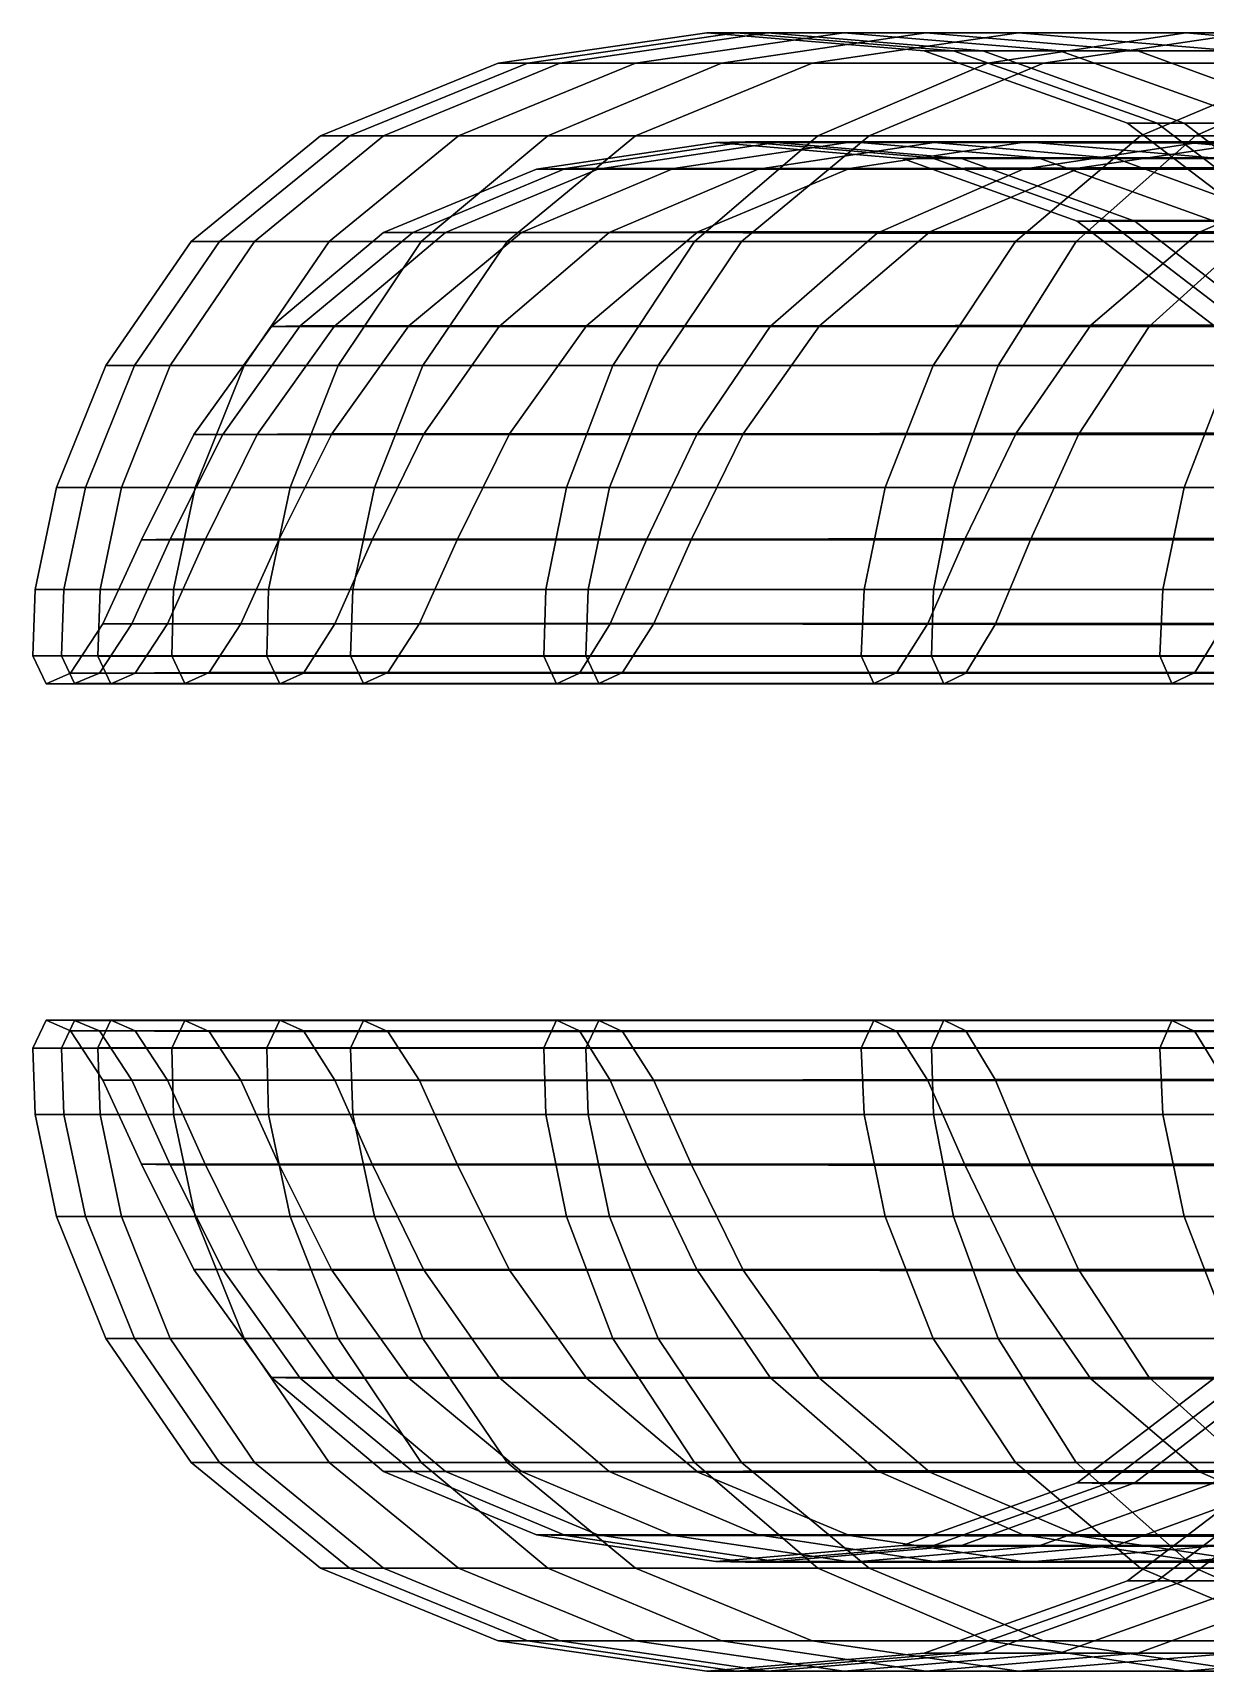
# Model space of a CAD drawing. Extents: x -2.36 to 6.61, y -1.55 to 1.55.
# Drawn here: x -2.3607 to -2.1534, y -0.1448 to 0.1448 of the extents above; entities that cross this region are included whole.
import ezdxf

# ---------------------------------------------------------------- set-up
doc = ezdxf.new("R2010")
doc.units = 0
doc.layers.add('HANDLE', color=252, linetype='CONTINUOUS')

msp = doc.modelspace()

# ---------------------------------------------------------------- meshes
at = {"layer": 'HANDLE'}
mesh = msp.add_polyface(dxfattribs=at)
corners = [(-2.2229, 0.1394, -0.1412), (-2.2541, 0.1266, -0.1461), (-2.2128, 0.1266, -0.3422), (-2.182, 0.1394, -0.3358), (-2.2354, 0.1079, -0.3468), (-2.1869, 0.1079, -0.5336), (-2.1648, 0.1266, -0.5282), (-2.2768, 0.1079, -0.1497), (-2.2031, 0.1416, 0.4498), (-2.2415, 0.1448, 0.4513), (-2.2363, 0.1448, 0.2558), (-2.1979, 0.1416, 0.2572), (-2.1927, 0.1416, 0.6409), (-2.2308, 0.1448, 0.6454), (-2.2784, 0.1394, 0.4526), (-2.2732, 0.1394, 0.2545), (-2.2675, 0.1394, 0.6498), (-2.2541, 0.1394, 0.0563), (-2.2854, 0.1266, 0.0531), (-2.3047, 0.1266, 0.2534), (-2.2173, 0.1448, 0.06), (-2.1864, 0.1448, -0.1354), (-2.1791, 0.1416, 0.0639), (-2.3083, 0.1079, 0.0508), (-2.2389, 0.1394, 0.845), (-2.2696, 0.1266, 0.8514), (-2.2987, 0.1266, 0.6536), (-2.1919, 0.1394, 1.0362), (-2.2219, 0.1266, 1.0456), (-2.2028, 0.1448, 0.8373), (-2.2437, 0.1079, 1.0524), (-2.292, 0.1079, 0.8562), (-2.2163, 0.1208, -0.1398), (-2.1755, 0.1209, -0.3339), (-2.2021, 0.1096, -0.3392), (-2.2431, 0.1096, -0.144), (-2.2216, 0.093, -0.343), (-2.2628, 0.093, -0.147), (-2.2069, 0.1226, 0.4499), (-2.2017, 0.1227, 0.2571), (-2.2347, 0.1255, 0.2559), (-2.2399, 0.1254, 0.4512), (-2.1965, 0.1226, 0.6413), (-2.2293, 0.1254, 0.6453), (-2.1829, 0.1227, 0.0635), (-2.2158, 0.1255, 0.0602), (-2.2474, 0.1208, 0.0571), (-2.2743, 0.1095, 0.0544), (-2.1849, 0.1255, -0.135), (-2.2665, 0.1208, 0.2548), (-2.2935, 0.1095, 0.2539), (-2.2716, 0.1207, 0.4524), (-2.2987, 0.1095, 0.4534), (-2.2608, 0.1207, 0.649), (-2.2877, 0.1095, 0.6523), (-2.2942, 0.093, 0.0525), (-2.2324, 0.1207, 0.8436), (-2.2588, 0.1095, 0.8492), (-2.2013, 0.1254, 0.837), (-2.1856, 0.1207, 1.0342), (-2.2114, 0.1094, 1.0423)]
mesh.append_faces([[corners[k] for k in face] for face in [(0, 1, 2, 3), (2, 4, 5, 6), (1, 7, 4, 2), (8, 9, 10, 11), (12, 13, 9, 8), (9, 14, 15, 10), (13, 16, 14, 9), (17, 18, 1, 0), (15, 19, 18, 17), (20, 17, 0, 21), (10, 15, 17, 20), (11, 10, 20, 22), (18, 23, 7, 1), (24, 25, 26, 16), (27, 28, 25, 24), (29, 24, 16, 13), (28, 30, 31, 25), (32, 33, 34, 35), (35, 34, 36, 37), (38, 39, 40, 41), (42, 38, 41, 43), (39, 44, 45, 40), (46, 32, 35, 47), (45, 48, 32, 46), (49, 46, 47, 50), (40, 45, 46, 49), (51, 49, 50, 52), (41, 40, 49, 51), (53, 51, 52, 54), (43, 41, 51, 53), (47, 35, 37, 55), (56, 53, 54, 57), (58, 43, 53, 56), (59, 56, 57, 60)]])
mesh = msp.add_polyface(dxfattribs=at)
corners = [(-2.1484, 0.1416, -0.1294), (-2.1864, 0.1448, -0.1354), (-2.1458, 0.1448, -0.3284), (-2.1081, 0.1416, -0.3206), (-2.182, 0.1394, -0.3358), (-2.2128, 0.1266, -0.3422), (-2.1648, 0.1266, -0.5282), (-2.1344, 0.1394, -0.5207), (-2.0988, 0.1448, -0.5119), (-2.2229, 0.1394, -0.1412), (-2.1869, 0.1079, -0.5336), (-2.1346, 0.1079, -0.7021), (-2.113, 0.1266, -0.696), (-2.1371, 0.106, 0.4473), (-2.1671, 0.1288, 0.4484), (-2.1619, 0.1288, 0.2585), (-2.1319, 0.106, 0.2596), (-2.1273, 0.106, 0.633), (-2.1571, 0.1288, 0.6366), (-2.1432, 0.1288, 0.0675), (-2.1133, 0.106, 0.0705), (-2.2031, 0.1416, 0.4498), (-2.1979, 0.1416, 0.2572), (-2.1927, 0.1416, 0.6409), (-2.1791, 0.1416, 0.0639), (-2.2173, 0.1448, 0.06), (-2.1128, 0.1288, -0.1238), (-2.1263, 0.1394, 1.2215), (-2.1551, 0.1266, 1.2338), (-2.2219, 0.1266, 1.0456), (-2.1919, 0.1394, 1.0362), (-2.0925, 0.1448, 1.207), (-2.1568, 0.1448, 1.0252), (-2.2389, 0.1394, 0.845), (-2.2028, 0.1448, 0.8373), (-2.1653, 0.1416, 0.8294), (-2.2308, 0.1448, 0.6454), (-2.1202, 0.1416, 1.0138), (-2.1302, 0.1288, 0.822), (-2.1762, 0.1079, 1.2428), (-2.2437, 0.1079, 1.0524), (-2.1522, 0.1227, -0.1299), (-2.112, 0.1228, -0.3212), (-2.1444, 0.1255, -0.3277), (-2.1849, 0.1255, -0.135), (-2.0976, 0.1256, -0.5109), (-2.1282, 0.1209, -0.5182), (-2.1755, 0.1209, -0.3339), (-2.2163, 0.1208, -0.1398), (-2.176, 0.1115, 0.4488), (-2.1708, 0.1116, 0.2582), (-2.2017, 0.1227, 0.2571), (-2.2069, 0.1226, 0.4499), (-2.1658, 0.1115, 0.6376), (-2.1965, 0.1226, 0.6413), (-2.1829, 0.1227, 0.0635), (-2.2158, 0.1255, 0.0602), (-2.1521, 0.1116, 0.0666), (-2.1216, 0.1116, -0.1252), (-2.1691, 0.1226, 0.8302), (-2.2293, 0.1254, 0.6453), (-2.2013, 0.1254, 0.837), (-2.1388, 0.1115, 0.8238), (-2.1239, 0.1226, 1.0149), (-2.1554, 0.1253, 1.0248), (-2.0944, 0.1114, 1.0057), (-2.2324, 0.1207, 0.8436), (-2.1856, 0.1207, 1.0342), (-2.0911, 0.1253, 1.2064), (-2.1202, 0.1207, 1.2189)]
mesh.append_faces([[corners[k] for k in face] for face in [(0, 1, 2, 3), (4, 5, 6, 7), (2, 4, 7, 8), (1, 9, 4, 2), (6, 10, 11, 12), (13, 14, 15, 16), (17, 18, 14, 13), (16, 15, 19, 20), (14, 21, 22, 15), (18, 23, 21, 14), (24, 25, 1, 0), (19, 24, 0, 26), (15, 22, 24, 19), (27, 28, 29, 30), (31, 27, 30, 32), (32, 30, 33, 34), (35, 34, 36, 23), (37, 32, 34, 35), (38, 35, 23, 18), (28, 39, 40, 29), (41, 42, 43, 44), (43, 45, 46, 47), (44, 43, 47, 48), (49, 50, 51, 52), (53, 49, 52, 54), (55, 41, 44, 56), (57, 58, 41, 55), (50, 57, 55, 51), (59, 54, 60, 61), (62, 53, 54, 59), (63, 59, 61, 64), (65, 62, 59, 63), (64, 61, 66, 67), (68, 64, 67, 69)]])
mesh = msp.add_polyface(dxfattribs=at)
corners = [(-2.0831, 0.106, -0.1191), (-2.1128, 0.1288, -0.1238), (-2.0728, 0.1288, -0.3134), (-2.0434, 0.106, -0.3073), (-2.1081, 0.1416, -0.3206), (-2.1458, 0.1448, -0.3284), (-2.0988, 0.1448, -0.5119), (-2.0618, 0.1416, -0.5028), (-2.1484, 0.1416, -0.1294), (-2.0837, 0.1394, -0.6876), (-2.113, 0.1266, -0.696), (-2.0609, 0.1266, -0.8375), (-2.0332, 0.1394, -0.8285), (-2.1344, 0.1394, -0.5207), (-2.1648, 0.1266, -0.5282), (-2.0492, 0.1448, -0.6778), (-2.1346, 0.1079, -0.7021), (-2.1488, 0.086, -0.706), (-2.095, 0.086, -0.8483), (-2.0814, 0.1079, -0.844), (-2.1145, 0.0751, 0.4465), (-2.1371, 0.106, 0.4473), (-2.1319, 0.106, 0.2596), (-2.1093, 0.0751, 0.2604), (-2.1048, 0.0751, 0.6303), (-2.1273, 0.106, 0.633), (-2.1133, 0.106, 0.0705), (-2.1432, 0.1288, 0.0675), (-2.0908, 0.0751, 0.0728), (-2.0607, 0.0751, -0.1156), (-2.1009, 0.106, 0.8158), (-2.1302, 0.1288, 0.822), (-2.1571, 0.1288, 0.6366), (-2.0575, 0.106, 0.9941), (-2.086, 0.1288, 1.003), (-2.0788, 0.0751, 0.8111), (-2.0572, 0.1416, 1.192), (-2.0925, 0.1448, 1.207), (-2.1568, 0.1448, 1.0252), (-2.1202, 0.1416, 1.0138), (-2.0243, 0.1288, 1.1779), (-2.0416, 0.1394, 1.3987), (-2.0689, 0.1266, 1.414), (-2.1551, 0.1266, 1.2338), (-2.1263, 0.1394, 1.2215), (-2.1653, 0.1416, 0.8294), (-2.0889, 0.1079, 1.4251), (-2.1762, 0.1079, 1.2428), (-2.096, 0.0918, -0.1212), (-2.0562, 0.0918, -0.3101), (-2.0816, 0.1116, -0.3152), (-2.1216, 0.1116, -0.1252), (-2.112, 0.1228, -0.3212), (-2.0657, 0.1228, -0.5034), (-2.0976, 0.1256, -0.5109), (-2.1444, 0.1255, -0.3277), (-2.0359, 0.1117, -0.4963), (-2.1522, 0.1227, -0.1299), (-2.1282, 0.1209, -0.5182), (-2.0778, 0.1209, -0.6846), (-2.1031, 0.1097, -0.6914), (-2.1543, 0.1096, -0.5243), (-2.0483, 0.1256, -0.6766), (-2.0515, 0.1097, -0.8324), (-2.0691, 0.0931, -0.8376), (-2.1217, 0.0931, -0.6964), (-2.1263, 0.0918, 0.0692), (-2.1521, 0.1116, 0.0666), (-2.0698, 0.0916, 0.9979), (-2.1135, 0.0917, 0.8185), (-2.1388, 0.1115, 0.8238), (-2.0944, 0.1114, 1.0057), (-2.0608, 0.1225, 1.1935), (-2.1239, 0.1226, 1.0149), (-2.1554, 0.1253, 1.0248), (-2.0911, 0.1253, 1.2064), (-2.0324, 0.1114, 1.1813), (-2.0358, 0.1207, 1.3955), (-2.1202, 0.1207, 1.2189), (-2.145, 0.1094, 1.2295), (-2.0594, 0.1094, 1.4087), (-2.1633, 0.0929, 1.2373), (-2.0767, 0.0929, 1.4183)]
mesh.append_faces([[corners[k] for k in face] for face in [(0, 1, 2, 3), (4, 5, 6, 7), (1, 8, 4, 2), (9, 10, 11, 12), (13, 14, 10, 9), (6, 13, 9, 15), (16, 17, 18, 19), (10, 16, 19, 11), (20, 21, 22, 23), (24, 25, 21, 20), (26, 27, 1, 0), (28, 26, 0, 29), (23, 22, 26, 28), (30, 31, 32, 25), (33, 34, 31, 30), (35, 30, 25, 24), (36, 37, 38, 39), (40, 36, 39, 34), (41, 42, 43, 44), (34, 39, 45, 31), (42, 46, 47, 43), (48, 49, 50, 51), (52, 53, 54, 55), (50, 56, 53, 52), (51, 50, 52, 57), (58, 59, 60, 61), (54, 62, 59, 58), (60, 63, 64, 65), (66, 48, 51, 67), (68, 69, 70, 71), (72, 73, 74, 75), (76, 71, 73, 72), (77, 78, 79, 80), (80, 79, 81, 82)]])
mesh = msp.add_polyface(dxfattribs=at)
corners = [(-2.2784, 0.1394, 0.4526), (-2.3098, 0.1266, 0.4538), (-2.3047, 0.1266, 0.2534), (-2.2732, 0.1394, 0.2545), (-2.2675, 0.1394, 0.6498), (-2.2987, 0.1266, 0.6536), (-2.3327, 0.1079, 0.4547), (-2.3478, 0.086, 0.4553), (-2.3427, 0.086, 0.252), (-2.3277, 0.1079, 0.2526), (-2.3215, 0.1079, 0.6563), (-2.3364, 0.086, 0.6581), (-2.3565, 0.0644, 0.4556), (-2.3514, 0.0644, 0.2517), (-2.345, 0.0644, 0.6591), (-2.3552, 0.0464, 0.2516), (-2.3358, 0.0464, 0.0481), (-2.332, 0.0644, 0.0484), (-2.3233, 0.086, 0.0493), (-2.3003, 0.0644, -0.1533), (-2.2917, 0.086, -0.152), (-2.3083, 0.1079, 0.0508), (-2.2768, 0.1079, -0.1497), (-2.2854, 0.1266, 0.0531), (-2.3152, 0.0644, 0.8611), (-2.319, 0.0464, 0.8619), (-2.3488, 0.0464, 0.6596), (-2.2663, 0.0644, 1.0595), (-2.27, 0.0464, 1.0606), (-2.3067, 0.086, 0.8593), (-2.2581, 0.086, 1.0569), (-2.292, 0.1079, 0.8562), (-2.2696, 0.1266, 0.8514), (-2.3185, 0.0929, 0.4542), (-2.3134, 0.093, 0.2532), (-2.3271, 0.0738, 0.2527), (-2.3322, 0.0738, 0.4547), (-2.2987, 0.1095, 0.4534), (-2.2935, 0.1095, 0.2539), (-2.3074, 0.0929, 0.6546), (-2.321, 0.0738, 0.6562), (-2.2877, 0.1095, 0.6523), (-2.2942, 0.093, 0.0525), (-2.2628, 0.093, -0.147), (-2.2764, 0.0739, -0.1491), (-2.3078, 0.0739, 0.0511), (-2.2743, 0.1095, 0.0544), (-2.2856, 0.0553, -0.1505), (-2.3171, 0.0553, 0.0502), (-2.3364, 0.0553, 0.2523), (-2.3415, 0.0552, 0.4551), (-2.3302, 0.0552, 0.6573), (-2.2782, 0.0929, 0.8533), (-2.2916, 0.0738, 0.8561), (-2.2588, 0.1095, 0.8492), (-2.3007, 0.0552, 0.858)]
mesh.append_faces([[corners[k] for k in face] for face in [(0, 1, 2, 3), (4, 5, 1, 0), (6, 7, 8, 9), (10, 11, 7, 6), (1, 6, 9, 2), (5, 10, 6, 1), (7, 12, 13, 8), (11, 14, 12, 7), (13, 15, 16, 17), (18, 17, 19, 20), (8, 13, 17, 18), (21, 18, 20, 22), (9, 8, 18, 21), (2, 9, 21, 23), (24, 25, 26, 14), (27, 28, 25, 24), (29, 24, 14, 11), (30, 27, 24, 29), (31, 29, 11, 10), (32, 31, 10, 5), (33, 34, 35, 36), (37, 38, 34, 33), (39, 33, 36, 40), (41, 37, 33, 39), (42, 43, 44, 45), (34, 42, 45, 35), (38, 46, 42, 34), (45, 44, 47, 48), (35, 45, 48, 49), (36, 35, 49, 50), (40, 36, 50, 51), (52, 39, 40, 53), (54, 41, 39, 52), (53, 40, 51, 55)]])
mesh = msp.add_polyface(dxfattribs=at)
corners = [(-2.1571, 0.0644, -0.7082), (-2.1609, 0.0464, -0.7089), (-2.1069, 0.0464, -0.8513), (-2.1032, 0.0644, -0.8506), (-2.21, 0.0644, -0.5391), (-2.2137, 0.0464, -0.5398), (-2.2015, 0.086, -0.5372), (-2.1488, 0.086, -0.706), (-2.1869, 0.1079, -0.5336), (-2.1346, 0.1079, -0.7021), (-2.0889, 0.1079, 1.4251), (-2.102, 0.086, 1.4324), (-2.19, 0.086, 1.2487), (-2.1762, 0.1079, 1.2428), (-2.1096, 0.0644, 1.4366), (-2.1129, 0.0464, 1.4385), (-2.2014, 0.0464, 1.2536), (-2.1979, 0.0644, 1.2521), (-2.1755, 0.1209, -0.3339), (-2.1282, 0.1209, -0.5182), (-2.1543, 0.1096, -0.5243), (-2.2021, 0.1096, -0.3392), (-2.1736, 0.0931, -0.5288), (-2.2216, 0.093, -0.343), (-2.1217, 0.0931, -0.6964), (-2.1346, 0.074, -0.6998), (-2.1868, 0.074, -0.5319), (-2.1031, 0.1097, -0.6914), (-2.1958, 0.0554, -0.5341), (-2.1434, 0.0554, -0.7022), (-2.1499, 0.0404, -0.7041), (-2.2024, 0.0404, -0.5358), (-2.1449, 0.0918, 0.2591), (-2.1263, 0.0918, 0.0692), (-2.1521, 0.1116, 0.0666), (-2.1708, 0.1116, 0.2582), (-2.1501, 0.0917, 0.4478), (-2.176, 0.1115, 0.4488), (-2.1306, 0.065, 0.4471), (-2.1254, 0.065, 0.2598), (-2.1402, 0.0917, 0.6346), (-2.1658, 0.1115, 0.6376), (-2.1208, 0.065, 0.6322), (-2.1135, 0.0917, 0.8185), (-2.1388, 0.1115, 0.8238), (-2.1202, 0.1207, 1.2189), (-2.1856, 0.1207, 1.0342), (-2.2114, 0.1094, 1.0423), (-2.145, 0.1094, 1.2295), (-2.2303, 0.0929, 1.0482), (-2.1633, 0.0929, 1.2373), (-2.0967, 0.0552, 1.4294), (-2.1843, 0.0552, 1.2463), (-2.1905, 0.0402, 1.2489), (-2.1025, 0.0402, 1.4327), (-2.0886, 0.0737, 1.4249), (-2.1758, 0.0738, 1.2427), (-2.1552, 0.0317, -0.7059), (-2.1015, 0.0318, -0.8478), (-2.1054, 0.0298, -0.8496), (-2.1593, 0.0298, -0.7075), (-2.2079, 0.0317, -0.5374), (-2.212, 0.0298, -0.5388), (-2.1614, 0.0347, -0.7086), (-2.1074, 0.0347, -0.8509), (-2.2142, 0.0347, -0.5396), (-2.1075, 0.0316, 1.4354), (-2.1957, 0.0316, 1.2511), (-2.1996, 0.0297, 1.2528), (-2.1112, 0.0297, 1.4375), (-2.1132, 0.0346, 1.4387), (-2.2018, 0.0346, 1.2537)]
mesh.append_faces([[corners[k] for k in face] for face in [(0, 1, 2, 3), (4, 5, 1, 0), (6, 4, 0, 7), (8, 6, 7, 9), (10, 11, 12, 13), (14, 15, 16, 17), (11, 14, 17, 12), (18, 19, 20, 21), (21, 20, 22, 23), (22, 24, 25, 26), (20, 27, 24, 22), (28, 29, 30, 31), (26, 25, 29, 28), (32, 33, 34, 35), (36, 32, 35, 37), (38, 39, 32, 36), (40, 36, 37, 41), (42, 38, 36, 40), (43, 40, 41, 44), (45, 46, 47, 48), (48, 47, 49, 50), (51, 52, 53, 54), (55, 56, 52, 51), (57, 58, 59, 60), (61, 57, 60, 62), (31, 30, 57, 61), (63, 64, 2, 1), (60, 59, 64, 63), (65, 63, 1, 5), (62, 60, 63, 65), (66, 67, 68, 69), (54, 53, 67, 66), (70, 71, 16, 15), (69, 68, 71, 70)]])
mesh = msp.add_polyface(dxfattribs=at)
corners = [(-2.2354, 0.1079, -0.3468), (-2.2501, 0.086, -0.3498), (-2.2015, 0.086, -0.5372), (-2.1869, 0.1079, -0.5336), (-2.2768, 0.1079, -0.1497), (-2.2917, 0.086, -0.152), (-2.2587, 0.0644, -0.3515), (-2.2625, 0.0464, -0.3521), (-2.2137, 0.0464, -0.5398), (-2.21, 0.0644, -0.5391), (-2.3003, 0.0644, -0.1533), (-2.3041, 0.0464, -0.1539), (-2.1762, 0.1079, 1.2428), (-2.19, 0.086, 1.2487), (-2.2581, 0.086, 1.0569), (-2.2437, 0.1079, 1.0524), (-2.1979, 0.0644, 1.2521), (-2.2014, 0.0464, 1.2536), (-2.27, 0.0464, 1.0606), (-2.2663, 0.0644, 1.0595), (-2.3067, 0.086, 0.8593), (-2.292, 0.1079, 0.8562), (-2.2216, 0.093, -0.343), (-2.1736, 0.0931, -0.5288), (-2.1868, 0.074, -0.5319), (-2.2351, 0.0739, -0.3457), (-2.2628, 0.093, -0.147), (-2.2764, 0.0739, -0.1491), (-2.2442, 0.0553, -0.3476), (-2.1958, 0.0554, -0.5341), (-2.2024, 0.0404, -0.5358), (-2.2509, 0.0404, -0.349), (-2.2856, 0.0553, -0.1505), (-2.2923, 0.0404, -0.1516), (-2.1633, 0.0929, 1.2373), (-2.2303, 0.0929, 1.0482), (-2.2433, 0.0738, 1.0523), (-2.1758, 0.0738, 1.2427), (-2.2782, 0.0929, 0.8533), (-2.2916, 0.0738, 0.8561), (-2.2114, 0.1094, 1.0423), (-2.2588, 0.1095, 0.8492), (-2.2522, 0.0552, 1.0551), (-2.3007, 0.0552, 0.858), (-2.3073, 0.0403, 0.8594), (-2.2586, 0.0403, 1.0571), (-2.1843, 0.0552, 1.2463), (-2.1905, 0.0402, 1.2489), (-2.2564, 0.0317, -0.3503), (-2.2079, 0.0317, -0.5374), (-2.212, 0.0298, -0.5388), (-2.2606, 0.0298, -0.3514), (-2.2979, 0.0317, -0.1526), (-2.3022, 0.0298, -0.1534), (-2.2629, 0.0347, -0.352), (-2.2142, 0.0347, -0.5396), (-2.3045, 0.0347, -0.1538), (-2.1957, 0.0316, 1.2511), (-2.264, 0.0316, 1.0588), (-2.2681, 0.0297, 1.0601), (-2.1996, 0.0297, 1.2528), (-2.2018, 0.0346, 1.2537), (-2.2703, 0.0346, 1.0608)]
mesh.append_faces([[corners[k] for k in face] for face in [(0, 1, 2, 3), (4, 5, 1, 0), (6, 7, 8, 9), (10, 11, 7, 6), (1, 6, 9, 2), (5, 10, 6, 1), (12, 13, 14, 15), (16, 17, 18, 19), (13, 16, 19, 14), (15, 14, 20, 21), (22, 23, 24, 25), (26, 22, 25, 27), (28, 29, 30, 31), (25, 24, 29, 28), (32, 28, 31, 33), (27, 25, 28, 32), (34, 35, 36, 37), (35, 38, 39, 36), (40, 41, 38, 35), (42, 43, 44, 45), (36, 39, 43, 42), (46, 42, 45, 47), (37, 36, 42, 46), (48, 49, 50, 51), (31, 30, 49, 48), (52, 48, 51, 53), (33, 31, 48, 52), (54, 55, 8, 7), (51, 50, 55, 54), (53, 51, 54, 56), (57, 58, 59, 60), (47, 45, 58, 57), (61, 62, 18, 17), (60, 59, 62, 61)]])
mesh = msp.add_polyface(dxfattribs=at)
corners = [(-2.1032, 0.0644, -0.8506), (-2.1069, 0.0464, -0.8513), (-2.0549, 0.0466, -0.9609), (-2.0511, 0.0645, -0.9603), (-2.095, 0.086, -0.8483), (-2.0432, 0.0861, -0.9581), (-2.1488, 0.086, -0.706), (-2.1571, 0.0644, -0.7082), (-2.1002, 0.0389, 0.4459), (-2.1145, 0.0751, 0.4465), (-2.1093, 0.0751, 0.2604), (-2.095, 0.0389, 0.2609), (-2.0906, 0.0389, 0.6286), (-2.1048, 0.0751, 0.6303), (-2.0952, 0, 0.4457), (-2.09, 0, 0.261), (-2.0857, 0, 0.628), (-2.0908, 0.0751, 0.0728), (-2.0765, 0.0389, 0.0742), (-2.0716, 0, 0.0747), (-2.0648, 0.0389, 0.8082), (-2.0788, 0.0751, 0.8111), (-2.0599, 0, 0.8072), (-2.1217, 0.0931, -0.6964), (-2.0691, 0.0931, -0.8376), (-2.0814, 0.074, -0.8412), (-2.1346, 0.074, -0.6998), (-2.1434, 0.0554, -0.7022), (-2.09, 0.0554, -0.8438), (-2.0963, 0.0405, -0.8458), (-2.1499, 0.0404, -0.7041), (-2.1182, 0.0337, 0.4466), (-2.113, 0.0337, 0.2602), (-2.1254, 0.065, 0.2598), (-2.1306, 0.065, 0.4471), (-2.1139, 0, 0.4464), (-2.1087, 0, 0.2604), (-2.1085, 0.0336, 0.6308), (-2.1208, 0.065, 0.6322), (-2.1042, 0, 0.6303), (-2.0945, 0.0337, 0.0723), (-2.0644, 0.0337, -0.1163), (-2.0766, 0.0651, -0.1182), (-2.1068, 0.065, 0.0711), (-2.0902, 0, 0.0728), (-2.0601, 0, -0.1156), (-2.096, 0.0918, -0.1212), (-2.1263, 0.0918, 0.0692), (-2.1449, 0.0918, 0.2591), (-2.0824, 0.0336, 0.8119), (-2.0945, 0.0649, 0.8144), (-2.0782, 0, 0.811), (-2.1402, 0.0917, 0.6346), (-2.1135, 0.0917, 0.8185), (-2.0512, 0.0649, 0.9921), (-2.0698, 0.0916, 0.9979), (-2.0767, 0.0929, 1.4183), (-2.1633, 0.0929, 1.2373), (-2.1758, 0.0738, 1.2427), (-2.0886, 0.0737, 1.4249), (-2.1015, 0.0318, -0.8478), (-2.0498, 0.032, -0.957), (-2.0535, 0.0301, -0.9591), (-2.1054, 0.0298, -0.8496), (-2.0448, 0.0407, -0.9548), (-2.1074, 0.0347, -0.8509), (-2.0555, 0.035, -0.9604), (-2.1552, 0.0317, -0.7059)]
mesh.append_faces([[corners[k] for k in face] for face in [(0, 1, 2, 3), (4, 0, 3, 5), (6, 7, 0, 4), (8, 9, 10, 11), (12, 13, 9, 8), (14, 8, 11, 15), (16, 12, 8, 14), (11, 10, 17, 18), (15, 11, 18, 19), (20, 21, 13, 12), (22, 20, 12, 16), (23, 24, 25, 26), (27, 28, 29, 30), (26, 25, 28, 27), (31, 32, 33, 34), (35, 36, 32, 31), (37, 31, 34, 38), (39, 35, 31, 37), (40, 41, 42, 43), (44, 45, 41, 40), (32, 40, 43, 33), (36, 44, 40, 32), (43, 42, 46, 47), (33, 43, 47, 48), (49, 37, 38, 50), (51, 39, 37, 49), (50, 38, 52, 53), (54, 50, 53, 55), (56, 57, 58, 59), (60, 61, 62, 63), (29, 64, 61, 60), (65, 66, 2, 1), (63, 62, 66, 65), (30, 29, 60, 67)]])
mesh = msp.add_polyface(dxfattribs=at)
corners = [(-2.3565, 0.0644, 0.4556), (-2.3603, 0.0464, 0.4557), (-2.3552, 0.0464, 0.2516), (-2.3514, 0.0644, 0.2517), (-2.345, 0.0644, 0.6591), (-2.3488, 0.0464, 0.6596), (-2.332, 0.0644, 0.0484), (-2.3358, 0.0464, 0.0481), (-2.3041, 0.0464, -0.1539), (-2.3003, 0.0644, -0.1533), (-2.3171, 0.0553, 0.0502), (-2.2856, 0.0553, -0.1505), (-2.2923, 0.0404, -0.1516), (-2.3239, 0.0403, 0.0495), (-2.3364, 0.0553, 0.2523), (-2.3432, 0.0403, 0.2521), (-2.3415, 0.0552, 0.4551), (-2.3483, 0.0403, 0.4553), (-2.3302, 0.0552, 0.6573), (-2.3369, 0.0403, 0.6581), (-2.3007, 0.0552, 0.858), (-2.3073, 0.0403, 0.8594), (-2.3045, 0.0347, -0.1538), (-2.2629, 0.0347, -0.352), (-2.2625, 0.0464, -0.3521), (-2.354, 0.0316, 0.4555), (-2.3489, 0.0316, 0.2519), (-2.3533, 0.0298, 0.2517), (-2.3583, 0.0297, 0.4557), (-2.3426, 0.0316, 0.6588), (-2.3469, 0.0297, 0.6593), (-2.3295, 0.0317, 0.0488), (-2.2979, 0.0317, -0.1526), (-2.3022, 0.0298, -0.1534), (-2.3338, 0.0298, 0.0484), (-2.3361, 0.0347, 0.0481), (-2.3556, 0.0347, 0.2516), (-2.3607, 0.0347, 0.4558), (-2.3492, 0.0346, 0.6596), (-2.3128, 0.0316, 0.8606), (-2.317, 0.0297, 0.8615), (-2.264, 0.0316, 1.0588), (-2.2681, 0.0297, 1.0601), (-2.2586, 0.0403, 1.0571), (-2.3193, 0.0346, 0.8619), (-2.319, 0.0464, 0.8619), (-2.2703, 0.0346, 1.0608), (-2.27, 0.0464, 1.0606)]
mesh.append_faces([[corners[k] for k in face] for face in [(0, 1, 2, 3), (4, 5, 1, 0), (6, 7, 8, 9), (10, 11, 12, 13), (14, 10, 13, 15), (16, 14, 15, 17), (18, 16, 17, 19), (20, 18, 19, 21), (22, 23, 24, 8), (25, 26, 27, 28), (17, 15, 26, 25), (29, 25, 28, 30), (19, 17, 25, 29), (31, 32, 33, 34), (13, 12, 32, 31), (26, 31, 34, 27), (15, 13, 31, 26), (35, 22, 8, 7), (34, 33, 22, 35), (36, 35, 7, 2), (27, 34, 35, 36), (37, 36, 2, 1), (28, 27, 36, 37), (38, 37, 1, 5), (30, 28, 37, 38), (39, 29, 30, 40), (21, 19, 29, 39), (41, 39, 40, 42), (43, 21, 39, 41), (44, 38, 5, 45), (40, 30, 38, 44), (46, 44, 45, 47), (42, 40, 44, 46)]])
mesh = msp.add_polyface(dxfattribs=at)
corners = [(-2.0511, -0.0645, -0.9603), (-2.0549, -0.0466, -0.9609), (-2.1069, -0.0464, -0.8513), (-2.1032, -0.0644, -0.8506), (-2.0432, -0.0861, -0.9581), (-2.095, -0.086, -0.8483), (-2.1571, -0.0644, -0.7082), (-2.1488, -0.086, -0.706), (-2.0765, -0.0389, 0.0742), (-2.0908, -0.0751, 0.0728), (-2.1093, -0.0751, 0.2604), (-2.095, -0.0389, 0.2609), (-2.0716, 0, 0.0747), (-2.09, 0, 0.261), (-2.1002, -0.0389, 0.4459), (-2.1145, -0.0751, 0.4465), (-2.1048, -0.0751, 0.6303), (-2.0906, -0.0389, 0.6286), (-2.0952, 0, 0.4457), (-2.0857, 0, 0.628), (-2.0788, -0.0751, 0.8111), (-2.0648, -0.0389, 0.8082), (-2.0599, 0, 0.8072), (-2.1434, -0.0554, -0.7022), (-2.09, -0.0554, -0.8438), (-2.0814, -0.074, -0.8412), (-2.1346, -0.074, -0.6998), (-2.1499, -0.0404, -0.7041), (-2.0963, -0.0405, -0.8458), (-2.0691, -0.0931, -0.8376), (-2.1217, -0.0931, -0.6964), (-2.1263, -0.0918, 0.0692), (-2.096, -0.0918, -0.1212), (-2.0766, -0.0651, -0.1182), (-2.1068, -0.065, 0.0711), (-2.1449, -0.0918, 0.2591), (-2.1254, -0.065, 0.2598), (-2.0945, -0.0337, 0.0723), (-2.0644, -0.0337, -0.1163), (-2.0601, 0, -0.1156), (-2.0902, 0, 0.0728), (-2.113, -0.0337, 0.2602), (-2.1087, 0, 0.2604), (-2.1182, -0.0337, 0.4466), (-2.1139, 0, 0.4464), (-2.1306, -0.065, 0.4471), (-2.1085, -0.0336, 0.6308), (-2.1042, 0, 0.6303), (-2.1208, -0.065, 0.6322), (-2.1135, -0.0917, 0.8185), (-2.1402, -0.0917, 0.6346), (-2.0945, -0.0649, 0.8144), (-2.0698, -0.0916, 0.9979), (-2.0512, -0.0649, 0.9921), (-2.0824, -0.0336, 0.8119), (-2.0782, 0, 0.811), (-2.0886, -0.0737, 1.4249), (-2.1758, -0.0738, 1.2427), (-2.1633, -0.0929, 1.2373), (-2.0767, -0.0929, 1.4183), (-2.1074, -0.0347, -0.8509), (-2.0555, -0.035, -0.9604), (-2.0535, -0.0301, -0.9591), (-2.1054, -0.0298, -0.8496), (-2.1015, -0.0318, -0.8478), (-2.0498, -0.032, -0.957), (-2.0448, -0.0407, -0.9548), (-2.1552, -0.0317, -0.7059)]
mesh.append_faces([[corners[k] for k in face] for face in [(0, 1, 2, 3), (4, 0, 3, 5), (5, 3, 6, 7), (8, 9, 10, 11), (12, 8, 11, 13), (14, 15, 16, 17), (11, 10, 15, 14), (18, 14, 17, 19), (13, 11, 14, 18), (17, 16, 20, 21), (19, 17, 21, 22), (23, 24, 25, 26), (27, 28, 24, 23), (26, 25, 29, 30), (31, 32, 33, 34), (35, 31, 34, 36), (37, 38, 39, 40), (34, 33, 38, 37), (41, 37, 40, 42), (36, 34, 37, 41), (43, 41, 42, 44), (45, 36, 41, 43), (46, 43, 44, 47), (48, 45, 43, 46), (49, 50, 48, 51), (52, 49, 51, 53), (54, 46, 47, 55), (51, 48, 46, 54), (56, 57, 58, 59), (60, 61, 62, 63), (2, 1, 61, 60), (64, 65, 66, 28), (63, 62, 65, 64), (67, 64, 28, 27)]])
mesh = msp.add_polyface(dxfattribs=at)
corners = [(-2.3565, -0.0644, 0.4556), (-2.3603, -0.0464, 0.4557), (-2.3488, -0.0464, 0.6596), (-2.345, -0.0644, 0.6591), (-2.3514, -0.0644, 0.2517), (-2.3552, -0.0464, 0.2516), (-2.3152, -0.0644, 0.8611), (-2.319, -0.0464, 0.8619), (-2.27, -0.0464, 1.0606), (-2.2663, -0.0644, 1.0595), (-2.3483, -0.0403, 0.4553), (-2.3432, -0.0403, 0.2521), (-2.3364, -0.0553, 0.2523), (-2.3415, -0.0552, 0.4551), (-2.3369, -0.0403, 0.6581), (-2.3302, -0.0552, 0.6573), (-2.3239, -0.0403, 0.0495), (-2.2923, -0.0404, -0.1516), (-2.2856, -0.0553, -0.1505), (-2.3171, -0.0553, 0.0502), (-2.3073, -0.0403, 0.8594), (-2.3007, -0.0552, 0.858), (-2.3041, -0.0464, -0.1539), (-2.2625, -0.0464, -0.3521), (-2.2629, -0.0347, -0.352), (-2.3045, -0.0347, -0.1538), (-2.3607, -0.0347, 0.4558), (-2.3556, -0.0347, 0.2516), (-2.3533, -0.0298, 0.2517), (-2.3583, -0.0297, 0.4557), (-2.3492, -0.0346, 0.6596), (-2.3469, -0.0297, 0.6593), (-2.3361, -0.0347, 0.0481), (-2.3022, -0.0298, -0.1534), (-2.3338, -0.0298, 0.0484), (-2.3358, -0.0464, 0.0481), (-2.3295, -0.0317, 0.0488), (-2.2979, -0.0317, -0.1526), (-2.3489, -0.0316, 0.2519), (-2.354, -0.0316, 0.4555), (-2.3426, -0.0316, 0.6588), (-2.3193, -0.0346, 0.8619), (-2.317, -0.0297, 0.8615), (-2.2703, -0.0346, 1.0608), (-2.2681, -0.0297, 1.0601), (-2.3128, -0.0316, 0.8606), (-2.264, -0.0316, 1.0588), (-2.2586, -0.0403, 1.0571)]
mesh.append_faces([[corners[k] for k in face] for face in [(0, 1, 2, 3), (4, 5, 1, 0), (6, 7, 8, 9), (3, 2, 7, 6), (10, 11, 12, 13), (14, 10, 13, 15), (16, 17, 18, 19), (11, 16, 19, 12), (20, 14, 15, 21), (22, 23, 24, 25), (26, 27, 28, 29), (1, 5, 27, 26), (30, 26, 29, 31), (2, 1, 26, 30), (32, 25, 33, 34), (35, 22, 25, 32), (27, 32, 34, 28), (5, 35, 32, 27), (36, 37, 17, 16), (34, 33, 37, 36), (38, 36, 16, 11), (28, 34, 36, 38), (39, 38, 11, 10), (29, 28, 38, 39), (40, 39, 10, 14), (31, 29, 39, 40), (41, 30, 31, 42), (7, 2, 30, 41), (43, 41, 42, 44), (8, 7, 41, 43), (45, 40, 14, 20), (42, 31, 40, 45), (46, 45, 20, 47), (44, 42, 45, 46)]])
mesh = msp.add_polyface(dxfattribs=at)
corners = [(-2.2587, -0.0644, -0.3515), (-2.2625, -0.0464, -0.3521), (-2.3041, -0.0464, -0.1539), (-2.3003, -0.0644, -0.1533), (-2.21, -0.0644, -0.5391), (-2.2137, -0.0464, -0.5398), (-2.2501, -0.086, -0.3498), (-2.2917, -0.086, -0.152), (-2.2015, -0.086, -0.5372), (-2.2354, -0.1079, -0.3468), (-2.2768, -0.1079, -0.1497), (-2.1869, -0.1079, -0.5336), (-2.292, -0.1079, 0.8562), (-2.3067, -0.086, 0.8593), (-2.2581, -0.086, 1.0569), (-2.2437, -0.1079, 1.0524), (-2.2663, -0.0644, 1.0595), (-2.27, -0.0464, 1.0606), (-2.2014, -0.0464, 1.2536), (-2.1979, -0.0644, 1.2521), (-2.19, -0.086, 1.2487), (-2.1762, -0.1079, 1.2428), (-2.2442, -0.0553, -0.3476), (-2.1958, -0.0554, -0.5341), (-2.1868, -0.074, -0.5319), (-2.2351, -0.0739, -0.3457), (-2.2509, -0.0404, -0.349), (-2.2024, -0.0404, -0.5358), (-2.2856, -0.0553, -0.1505), (-2.2764, -0.0739, -0.1491), (-2.2923, -0.0404, -0.1516), (-2.1736, -0.0931, -0.5288), (-2.2216, -0.093, -0.343), (-2.2628, -0.093, -0.147), (-2.1843, -0.0552, 1.2463), (-2.2522, -0.0552, 1.0551), (-2.2433, -0.0738, 1.0523), (-2.1758, -0.0738, 1.2427), (-2.1905, -0.0402, 1.2489), (-2.2586, -0.0403, 1.0571), (-2.3007, -0.0552, 0.858), (-2.2916, -0.0738, 0.8561), (-2.3073, -0.0403, 0.8594), (-2.2303, -0.0929, 1.0482), (-2.2782, -0.0929, 0.8533), (-2.2588, -0.1095, 0.8492), (-2.2114, -0.1094, 1.0423), (-2.1633, -0.0929, 1.2373), (-2.2629, -0.0347, -0.352), (-2.2142, -0.0347, -0.5396), (-2.212, -0.0298, -0.5388), (-2.2606, -0.0298, -0.3514), (-2.3045, -0.0347, -0.1538), (-2.3022, -0.0298, -0.1534), (-2.2564, -0.0317, -0.3503), (-2.2079, -0.0317, -0.5374), (-2.2979, -0.0317, -0.1526), (-2.2018, -0.0346, 1.2537), (-2.2703, -0.0346, 1.0608), (-2.2681, -0.0297, 1.0601), (-2.1996, -0.0297, 1.2528), (-2.1957, -0.0316, 1.2511), (-2.264, -0.0316, 1.0588)]
mesh.append_faces([[corners[k] for k in face] for face in [(0, 1, 2, 3), (4, 5, 1, 0), (6, 0, 3, 7), (8, 4, 0, 6), (9, 6, 7, 10), (11, 8, 6, 9), (12, 13, 14, 15), (16, 17, 18, 19), (14, 16, 19, 20), (15, 14, 20, 21), (22, 23, 24, 25), (26, 27, 23, 22), (28, 22, 25, 29), (30, 26, 22, 28), (25, 24, 31, 32), (29, 25, 32, 33), (34, 35, 36, 37), (38, 39, 35, 34), (35, 40, 41, 36), (39, 42, 40, 35), (43, 44, 45, 46), (36, 41, 44, 43), (37, 36, 43, 47), (48, 49, 50, 51), (1, 5, 49, 48), (52, 48, 51, 53), (54, 55, 27, 26), (51, 50, 55, 54), (56, 54, 26, 30), (53, 51, 54, 56), (57, 58, 59, 60), (18, 17, 58, 57), (61, 62, 39, 38), (60, 59, 62, 61)]])
mesh = msp.add_polyface(dxfattribs=at)
corners = [(-2.1346, -0.1079, -0.7021), (-2.1488, -0.086, -0.706), (-2.2015, -0.086, -0.5372), (-2.1869, -0.1079, -0.5336), (-2.1571, -0.0644, -0.7082), (-2.1609, -0.0464, -0.7089), (-2.2137, -0.0464, -0.5398), (-2.21, -0.0644, -0.5391), (-2.1032, -0.0644, -0.8506), (-2.1069, -0.0464, -0.8513), (-2.1979, -0.0644, 1.2521), (-2.2014, -0.0464, 1.2536), (-2.1129, -0.0464, 1.4385), (-2.1096, -0.0644, 1.4366), (-2.19, -0.086, 1.2487), (-2.102, -0.086, 1.4324), (-2.1762, -0.1079, 1.2428), (-2.0889, -0.1079, 1.4251), (-2.2021, -0.1096, -0.3392), (-2.1543, -0.1096, -0.5243), (-2.1282, -0.1209, -0.5182), (-2.1755, -0.1209, -0.3339), (-2.1958, -0.0554, -0.5341), (-2.1434, -0.0554, -0.7022), (-2.1346, -0.074, -0.6998), (-2.1868, -0.074, -0.5319), (-2.2024, -0.0404, -0.5358), (-2.1499, -0.0404, -0.7041), (-2.1736, -0.0931, -0.5288), (-2.1217, -0.0931, -0.6964), (-2.1031, -0.1097, -0.6914), (-2.2216, -0.093, -0.343), (-2.1501, -0.0917, 0.4478), (-2.1449, -0.0918, 0.2591), (-2.1254, -0.065, 0.2598), (-2.1306, -0.065, 0.4471), (-2.176, -0.1115, 0.4488), (-2.1708, -0.1116, 0.2582), (-2.1402, -0.0917, 0.6346), (-2.1208, -0.065, 0.6322), (-2.1658, -0.1115, 0.6376), (-2.1521, -0.1116, 0.0666), (-2.1263, -0.0918, 0.0692), (-2.1388, -0.1115, 0.8238), (-2.1135, -0.0917, 0.8185), (-2.145, -0.1094, 1.2295), (-2.2114, -0.1094, 1.0423), (-2.1856, -0.1207, 1.0342), (-2.1202, -0.1207, 1.2189), (-2.0967, -0.0552, 1.4294), (-2.1843, -0.0552, 1.2463), (-2.1758, -0.0738, 1.2427), (-2.0886, -0.0737, 1.4249), (-2.1025, -0.0402, 1.4327), (-2.1905, -0.0402, 1.2489), (-2.1633, -0.0929, 1.2373), (-2.2303, -0.0929, 1.0482), (-2.1614, -0.0347, -0.7086), (-2.1074, -0.0347, -0.8509), (-2.1054, -0.0298, -0.8496), (-2.1593, -0.0298, -0.7075), (-2.2142, -0.0347, -0.5396), (-2.212, -0.0298, -0.5388), (-2.1015, -0.0318, -0.8478), (-2.1552, -0.0317, -0.7059), (-2.2079, -0.0317, -0.5374), (-2.1132, -0.0346, 1.4387), (-2.2018, -0.0346, 1.2537), (-2.1996, -0.0297, 1.2528), (-2.1112, -0.0297, 1.4375), (-2.1075, -0.0316, 1.4354), (-2.1957, -0.0316, 1.2511)]
mesh.append_faces([[corners[k] for k in face] for face in [(0, 1, 2, 3), (4, 5, 6, 7), (8, 9, 5, 4), (1, 4, 7, 2), (10, 11, 12, 13), (14, 10, 13, 15), (16, 14, 15, 17), (18, 19, 20, 21), (22, 23, 24, 25), (26, 27, 23, 22), (28, 29, 30, 19), (25, 24, 29, 28), (31, 28, 19, 18), (32, 33, 34, 35), (36, 37, 33, 32), (38, 32, 35, 39), (40, 36, 32, 38), (37, 41, 42, 33), (43, 40, 38, 44), (45, 46, 47, 48), (49, 50, 51, 52), (53, 54, 50, 49), (55, 56, 46, 45), (57, 58, 59, 60), (5, 9, 58, 57), (61, 57, 60, 62), (6, 5, 57, 61), (60, 59, 63, 64), (65, 64, 27, 26), (62, 60, 64, 65), (66, 67, 68, 69), (12, 11, 67, 66), (70, 71, 54, 53), (69, 68, 71, 70)]])
mesh = msp.add_polyface(dxfattribs=at)
corners = [(-2.2784, -0.1394, 0.4526), (-2.3098, -0.1266, 0.4538), (-2.2987, -0.1266, 0.6536), (-2.2675, -0.1394, 0.6498), (-2.2732, -0.1394, 0.2545), (-2.3047, -0.1266, 0.2534), (-2.3083, -0.1079, 0.0508), (-2.3233, -0.086, 0.0493), (-2.3427, -0.086, 0.252), (-2.3277, -0.1079, 0.2526), (-2.2768, -0.1079, -0.1497), (-2.2917, -0.086, -0.152), (-2.2854, -0.1266, 0.0531), (-2.332, -0.0644, 0.0484), (-2.3358, -0.0464, 0.0481), (-2.3552, -0.0464, 0.2516), (-2.3514, -0.0644, 0.2517), (-2.3003, -0.0644, -0.1533), (-2.3041, -0.0464, -0.1539), (-2.3478, -0.086, 0.4553), (-2.3565, -0.0644, 0.4556), (-2.345, -0.0644, 0.6591), (-2.3364, -0.086, 0.6581), (-2.3327, -0.1079, 0.4547), (-2.3215, -0.1079, 0.6563), (-2.3067, -0.086, 0.8593), (-2.292, -0.1079, 0.8562), (-2.2696, -0.1266, 0.8514), (-2.3152, -0.0644, 0.8611), (-2.2663, -0.0644, 1.0595), (-2.2581, -0.086, 1.0569), (-2.3415, -0.0552, 0.4551), (-2.3364, -0.0553, 0.2523), (-2.3271, -0.0738, 0.2527), (-2.3322, -0.0738, 0.4547), (-2.3302, -0.0552, 0.6573), (-2.321, -0.0738, 0.6562), (-2.3171, -0.0553, 0.0502), (-2.2856, -0.0553, -0.1505), (-2.2764, -0.0739, -0.1491), (-2.3078, -0.0739, 0.0511), (-2.2628, -0.093, -0.147), (-2.2942, -0.093, 0.0525), (-2.3134, -0.093, 0.2532), (-2.2743, -0.1095, 0.0544), (-2.2935, -0.1095, 0.2539), (-2.3185, -0.0929, 0.4542), (-2.2987, -0.1095, 0.4534), (-2.3074, -0.0929, 0.6546), (-2.2877, -0.1095, 0.6523), (-2.3007, -0.0552, 0.858), (-2.2916, -0.0738, 0.8561), (-2.2782, -0.0929, 0.8533), (-2.2588, -0.1095, 0.8492)]
mesh.append_faces([[corners[k] for k in face] for face in [(0, 1, 2, 3), (4, 5, 1, 0), (6, 7, 8, 9), (10, 11, 7, 6), (12, 6, 9, 5), (13, 14, 15, 16), (17, 18, 14, 13), (7, 13, 16, 8), (11, 17, 13, 7), (19, 20, 21, 22), (8, 16, 20, 19), (23, 19, 22, 24), (9, 8, 19, 23), (1, 23, 24, 2), (5, 9, 23, 1), (24, 22, 25, 26), (2, 24, 26, 27), (25, 28, 29, 30), (22, 21, 28, 25), (31, 32, 33, 34), (35, 31, 34, 36), (37, 38, 39, 40), (32, 37, 40, 33), (40, 39, 41, 42), (43, 42, 44, 45), (33, 40, 42, 43), (46, 43, 45, 47), (34, 33, 43, 46), (48, 46, 47, 49), (36, 34, 46, 48), (50, 35, 36, 51), (52, 48, 49, 53), (51, 36, 48, 52)]])
mesh = msp.add_polyface(dxfattribs=at)
corners = [(-2.0434, -0.106, -0.3073), (-2.0728, -0.1288, -0.3134), (-2.1128, -0.1288, -0.1238), (-2.0831, -0.106, -0.1191), (-2.0837, -0.1394, -0.6876), (-2.113, -0.1266, -0.696), (-2.1648, -0.1266, -0.5282), (-2.1344, -0.1394, -0.5207), (-2.0332, -0.1394, -0.8285), (-2.0609, -0.1266, -0.8375), (-2.0492, -0.1448, -0.6778), (-2.0988, -0.1448, -0.5119), (-2.0618, -0.1416, -0.5028), (-2.1458, -0.1448, -0.3284), (-2.1081, -0.1416, -0.3206), (-2.1484, -0.1416, -0.1294), (-2.0814, -0.1079, -0.844), (-2.095, -0.086, -0.8483), (-2.1488, -0.086, -0.706), (-2.1346, -0.1079, -0.7021), (-2.1432, -0.1288, 0.0675), (-2.1133, -0.106, 0.0705), (-2.0908, -0.0751, 0.0728), (-2.1319, -0.106, 0.2596), (-2.1093, -0.0751, 0.2604), (-2.0607, -0.0751, -0.1156), (-2.1145, -0.0751, 0.4465), (-2.1371, -0.106, 0.4473), (-2.1273, -0.106, 0.633), (-2.1048, -0.0751, 0.6303), (-2.1009, -0.106, 0.8158), (-2.1302, -0.1288, 0.822), (-2.086, -0.1288, 1.003), (-2.0575, -0.106, 0.9941), (-2.1571, -0.1288, 0.6366), (-2.0788, -0.0751, 0.8111), (-2.1653, -0.1416, 0.8294), (-2.1202, -0.1416, 1.0138), (-2.1263, -0.1394, 1.2215), (-2.1551, -0.1266, 1.2338), (-2.0689, -0.1266, 1.414), (-2.0416, -0.1394, 1.3987), (-2.1568, -0.1448, 1.0252), (-2.0925, -0.1448, 1.207), (-2.0572, -0.1416, 1.192), (-2.0243, -0.1288, 1.1779), (-2.1762, -0.1079, 1.2428), (-2.0889, -0.1079, 1.4251), (-2.1216, -0.1116, -0.1252), (-2.0816, -0.1116, -0.3152), (-2.0562, -0.0918, -0.3101), (-2.096, -0.0918, -0.1212), (-2.1282, -0.1209, -0.5182), (-2.0778, -0.1209, -0.6846), (-2.0483, -0.1256, -0.6766), (-2.0976, -0.1256, -0.5109), (-2.1543, -0.1096, -0.5243), (-2.1031, -0.1097, -0.6914), (-2.112, -0.1228, -0.3212), (-2.0657, -0.1228, -0.5034), (-2.0359, -0.1117, -0.4963), (-2.1444, -0.1255, -0.3277), (-2.1522, -0.1227, -0.1299), (-2.1217, -0.0931, -0.6964), (-2.0691, -0.0931, -0.8376), (-2.0515, -0.1097, -0.8324), (-2.1521, -0.1116, 0.0666), (-2.1263, -0.0918, 0.0692), (-2.0944, -0.1114, 1.0057), (-2.1388, -0.1115, 0.8238), (-2.1135, -0.0917, 0.8185), (-2.0698, -0.0916, 0.9979), (-2.0594, -0.1094, 1.4087), (-2.145, -0.1094, 1.2295), (-2.1202, -0.1207, 1.2189), (-2.0358, -0.1207, 1.3955), (-2.0608, -0.1225, 1.1935), (-2.1239, -0.1226, 1.0149), (-2.0324, -0.1114, 1.1813), (-2.0911, -0.1253, 1.2064), (-2.1554, -0.1253, 1.0248), (-2.0767, -0.0929, 1.4183), (-2.1633, -0.0929, 1.2373)]
mesh.append_faces([[corners[k] for k in face] for face in [(0, 1, 2, 3), (4, 5, 6, 7), (8, 9, 5, 4), (10, 4, 7, 11), (12, 11, 13, 14), (1, 14, 15, 2), (16, 17, 18, 19), (9, 16, 19, 5), (3, 2, 20, 21), (22, 21, 23, 24), (25, 3, 21, 22), (26, 27, 28, 29), (24, 23, 27, 26), (30, 31, 32, 33), (28, 34, 31, 30), (29, 28, 30, 35), (31, 36, 37, 32), (38, 39, 40, 41), (37, 42, 43, 44), (32, 37, 44, 45), (39, 46, 47, 40), (48, 49, 50, 51), (52, 53, 54, 55), (56, 57, 53, 52), (58, 59, 60, 49), (61, 55, 59, 58), (62, 58, 49, 48), (63, 64, 65, 57), (66, 48, 51, 67), (68, 69, 70, 71), (72, 73, 74, 75), (76, 77, 68, 78), (79, 80, 77, 76), (81, 82, 73, 72)]])
mesh = msp.add_polyface(dxfattribs=at)
corners = [(-2.182, -0.1394, -0.3358), (-2.2128, -0.1266, -0.3422), (-2.2541, -0.1266, -0.1461), (-2.2229, -0.1394, -0.1412), (-2.2354, -0.1079, -0.3468), (-2.2768, -0.1079, -0.1497), (-2.1648, -0.1266, -0.5282), (-2.1869, -0.1079, -0.5336), (-2.1791, -0.1416, 0.0639), (-2.2173, -0.1448, 0.06), (-2.2363, -0.1448, 0.2558), (-2.1979, -0.1416, 0.2572), (-2.2541, -0.1394, 0.0563), (-2.2854, -0.1266, 0.0531), (-2.3047, -0.1266, 0.2534), (-2.2732, -0.1394, 0.2545), (-2.1864, -0.1448, -0.1354), (-2.2415, -0.1448, 0.4513), (-2.2784, -0.1394, 0.4526), (-2.2675, -0.1394, 0.6498), (-2.2308, -0.1448, 0.6454), (-2.2031, -0.1416, 0.4498), (-2.1927, -0.1416, 0.6409), (-2.3083, -0.1079, 0.0508), (-2.2389, -0.1394, 0.845), (-2.2696, -0.1266, 0.8514), (-2.2219, -0.1266, 1.0456), (-2.1919, -0.1394, 1.0362), (-2.2987, -0.1266, 0.6536), (-2.2028, -0.1448, 0.8373), (-2.292, -0.1079, 0.8562), (-2.2437, -0.1079, 1.0524), (-2.2431, -0.1096, -0.144), (-2.2021, -0.1096, -0.3392), (-2.1755, -0.1209, -0.3339), (-2.2163, -0.1208, -0.1398), (-2.2628, -0.093, -0.147), (-2.2216, -0.093, -0.343), (-2.2716, -0.1207, 0.4524), (-2.2665, -0.1208, 0.2548), (-2.2347, -0.1255, 0.2559), (-2.2399, -0.1254, 0.4512), (-2.2987, -0.1095, 0.4534), (-2.2935, -0.1095, 0.2539), (-2.2608, -0.1207, 0.649), (-2.2293, -0.1254, 0.6453), (-2.2877, -0.1095, 0.6523), (-2.2474, -0.1208, 0.0571), (-2.1849, -0.1255, -0.135), (-2.2158, -0.1255, 0.0602), (-2.2743, -0.1095, 0.0544), (-2.1829, -0.1227, 0.0635), (-2.2017, -0.1227, 0.2571), (-2.2069, -0.1226, 0.4499), (-2.1965, -0.1226, 0.6413), (-2.2942, -0.093, 0.0525), (-2.2324, -0.1207, 0.8436), (-2.2013, -0.1254, 0.837), (-2.2588, -0.1095, 0.8492), (-2.2114, -0.1094, 1.0423), (-2.1856, -0.1207, 1.0342)]
mesh.append_faces([[corners[k] for k in face] for face in [(0, 1, 2, 3), (1, 4, 5, 2), (6, 7, 4, 1), (8, 9, 10, 11), (12, 13, 14, 15), (3, 2, 13, 12), (9, 12, 15, 10), (16, 3, 12, 9), (17, 18, 19, 20), (10, 15, 18, 17), (21, 17, 20, 22), (11, 10, 17, 21), (2, 5, 23, 13), (24, 25, 26, 27), (19, 28, 25, 24), (20, 19, 24, 29), (25, 30, 31, 26), (32, 33, 34, 35), (36, 37, 33, 32), (38, 39, 40, 41), (42, 43, 39, 38), (44, 38, 41, 45), (46, 42, 38, 44), (47, 35, 48, 49), (50, 32, 35, 47), (39, 47, 49, 40), (43, 50, 47, 39), (40, 49, 51, 52), (41, 40, 52, 53), (45, 41, 53, 54), (55, 36, 32, 50), (56, 44, 45, 57), (58, 46, 44, 56), (59, 58, 56, 60)]])
mesh = msp.add_polyface(dxfattribs=at)
corners = [(-2.1344, -0.1394, -0.5207), (-2.1648, -0.1266, -0.5282), (-2.2128, -0.1266, -0.3422), (-2.182, -0.1394, -0.3358), (-2.1458, -0.1448, -0.3284), (-2.2229, -0.1394, -0.1412), (-2.1864, -0.1448, -0.1354), (-2.0988, -0.1448, -0.5119), (-2.1081, -0.1416, -0.3206), (-2.1484, -0.1416, -0.1294), (-2.113, -0.1266, -0.696), (-2.1346, -0.1079, -0.7021), (-2.1869, -0.1079, -0.5336), (-2.1133, -0.106, 0.0705), (-2.1432, -0.1288, 0.0675), (-2.1619, -0.1288, 0.2585), (-2.1319, -0.106, 0.2596), (-2.1371, -0.106, 0.4473), (-2.1671, -0.1288, 0.4484), (-2.1571, -0.1288, 0.6366), (-2.1273, -0.106, 0.633), (-2.2173, -0.1448, 0.06), (-2.1791, -0.1416, 0.0639), (-2.1979, -0.1416, 0.2572), (-2.1128, -0.1288, -0.1238), (-2.2031, -0.1416, 0.4498), (-2.1927, -0.1416, 0.6409), (-2.1653, -0.1416, 0.8294), (-2.2028, -0.1448, 0.8373), (-2.1568, -0.1448, 1.0252), (-2.1202, -0.1416, 1.0138), (-2.2308, -0.1448, 0.6454), (-2.1302, -0.1288, 0.822), (-2.2389, -0.1394, 0.845), (-2.1919, -0.1394, 1.0362), (-2.2219, -0.1266, 1.0456), (-2.1551, -0.1266, 1.2338), (-2.1263, -0.1394, 1.2215), (-2.0925, -0.1448, 1.207), (-2.2437, -0.1079, 1.0524), (-2.1762, -0.1079, 1.2428), (-2.1755, -0.1209, -0.3339), (-2.1282, -0.1209, -0.5182), (-2.0976, -0.1256, -0.5109), (-2.1444, -0.1255, -0.3277), (-2.2163, -0.1208, -0.1398), (-2.1849, -0.1255, -0.135), (-2.112, -0.1228, -0.3212), (-2.1522, -0.1227, -0.1299), (-2.1829, -0.1227, 0.0635), (-2.1216, -0.1116, -0.1252), (-2.1521, -0.1116, 0.0666), (-2.2158, -0.1255, 0.0602), (-2.2017, -0.1227, 0.2571), (-2.1708, -0.1116, 0.2582), (-2.2069, -0.1226, 0.4499), (-2.176, -0.1115, 0.4488), (-2.1965, -0.1226, 0.6413), (-2.1658, -0.1115, 0.6376), (-2.1202, -0.1207, 1.2189), (-2.1856, -0.1207, 1.0342), (-2.1554, -0.1253, 1.0248), (-2.0911, -0.1253, 1.2064), (-2.2324, -0.1207, 0.8436), (-2.2013, -0.1254, 0.837), (-2.1691, -0.1226, 0.8302), (-2.1388, -0.1115, 0.8238), (-2.2293, -0.1254, 0.6453), (-2.1239, -0.1226, 1.0149), (-2.0944, -0.1114, 1.0057)]
mesh.append_faces([[corners[k] for k in face] for face in [(0, 1, 2, 3), (4, 3, 5, 6), (7, 0, 3, 4), (8, 4, 6, 9), (10, 11, 12, 1), (13, 14, 15, 16), (17, 18, 19, 20), (16, 15, 18, 17), (9, 6, 21, 22), (14, 22, 23, 15), (24, 9, 22, 14), (18, 25, 26, 19), (15, 23, 25, 18), (27, 28, 29, 30), (26, 31, 28, 27), (19, 26, 27, 32), (28, 33, 34, 29), (34, 35, 36, 37), (29, 34, 37, 38), (35, 39, 40, 36), (41, 42, 43, 44), (45, 41, 44, 46), (46, 44, 47, 48), (49, 48, 50, 51), (52, 46, 48, 49), (53, 49, 51, 54), (55, 53, 54, 56), (57, 55, 56, 58), (59, 60, 61, 62), (60, 63, 64, 61), (65, 57, 58, 66), (64, 67, 57, 65), (68, 65, 66, 69), (61, 64, 65, 68)]])

doc.saveas('drawing.dxf')
